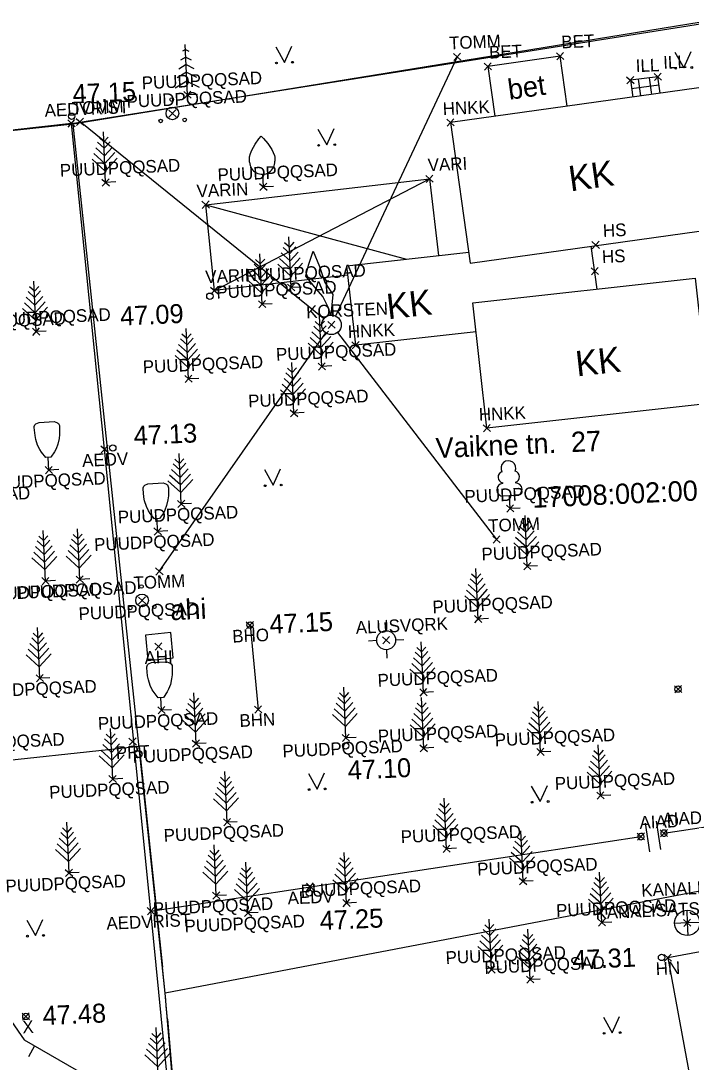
# Model space of a CAD drawing. Extents: x 642239 to 642427, y 6455849 to 6456008.
# Drawn here: x 642349.12 to 642375.6, y 6455902.9 to 6455944.04 of the extents above; entities that cross this region are included whole.
import ezdxf

# ---------------------------------------------------------------- set-up
doc = ezdxf.new("R2010")
doc.units = 0
for name, color, linetype in [('Level 1', 7, 'Continuous'), ('Level 14', 7, 'Continuous'), ('Level 16', 7, 'Continuous'), ('Level 17', 7, 'Continuous'), ('Level 18', 7, 'Continuous'), ('Level 19', 7, 'Continuous'), ('Level 2', 7, 'Continuous'), ('Level 20', 7, 'Continuous'), ('Level 21', 7, 'Continuous'), ('Level 23', 7, 'Continuous'), ('Level 27', 7, 'Continuous'), ('Level 3', 7, 'Continuous'), ('Level 4', 7, 'Continuous'), ('Level 5', 7, 'Continuous'), ('Level 7', 7, 'Continuous'), ('Level 9', 7, 'Continuous')]:
    doc.layers.add(name, color=color, linetype=linetype)

# ---------------------------------------------------------------- blocks, each defined once
blk = doc.blocks.new('BM')
at = {"layer": 'Level 1'}
for points in [[(18.1, 178.1), (0, 160), (-18.1, 178.1)], [(40, 0), (0, 0), (0, 200)], [(33, 138), (0, 105), (-33, 138)], [(24.9, 159.9), (0, 135), (-24.9, 159.9)], [(49.2, 94.2), (0, 45), (-49.2, 94.2)], [(41.1, 116.1), (0, 75), (-41.1, 116.1)]]:
    blk.add_lwpolyline(points, dxfattribs=at)
blk = doc.blocks.new('BK')
at = {"layer": 'Level 1'}
blk.add_lwpolyline([(30, 190), (42.8, 185), (46.8, 181.3), (49.8, 174.2), (50, 170), (48.5, 138.1), (46.1, 122.5), (40, 100), (32.3, 82.5), (25.8, 71.3), (10, 50), (-10, 50), (-25.8, 71.3), (-32.3, 82.5), (-40, 100), (-46.1, 122.5), (-48.5, 138.1), (-50, 170), (-49.8, 174.2), (-46.8, 181.3), (-42.8, 185), (-30, 190), (30, 190)], close=True, dxfattribs=at)
blk.add_lwpolyline([(40, 0), (0, 0), (0, 50)], dxfattribs=at)
blk = doc.blocks.new('BP')
at = {"layer": 'Level 1'}
for centre, radius in [((0, 55), 7.07), ((0, 0), 25), ((-47.6, -27.5), 7.07), ((47.6, -27.5), 7.07)]:
    blk.add_circle(centre, radius, dxfattribs=at)
blk = doc.blocks.new('SC65816')
at = {"layer": 'Level 1'}
for p, q in [((-14, -14), (14, 14)), ((-14, 14), (14, -14))]:
    blk.add_line(p, q, dxfattribs=at)
blk = doc.blocks.new('TILA')
at = {"layer": 'Level 1'}
blk.add_lwpolyline([(0, 0), (50, 0)], dxfattribs=at)
blk = doc.blocks.new('KMURU')
at = {"layer": 'Level 1'}
for points in [[(-31.8, 62.8), (0, 0), (31.8, 62.8)], [(0, 0), (0, 0)]]:
    blk.add_lwpolyline(points, dxfattribs=at)
for centre in [(-31.8, -0.8), (31.8, -0.8)]:
    blk.add_circle(centre, 3.45, dxfattribs=at)
blk = doc.blocks.new('BOUN')
at = {"layer": 'Level 1'}
for points in [[(-50, 100), (-50, 115), (-49, 121.6), (-45.3, 134.4), (-39.6, 146.7), (-25, 170), (-9, 190.5), (0, 200), (9, 190.5), (25, 170), (39.6, 146.7), (45.3, 134.4), (49, 121.6), (50, 115), (50, 100), (50, 100)], [(-50, 100), (-50, 100)], [(40, 0), (0, 0), (0, 50)]]:
    blk.add_lwpolyline(points, dxfattribs=at)
blk.add_arc((0, 100), 50, 180, 0, dxfattribs=at)
blk = doc.blocks.new('BD')
at = {"layer": 'Level 1'}
for p, q in [((0, 180), (-12.6, 173)), ((0, 0), (0, 200)), ((0, 180), (12.6, 173)), ((0, 150), (-21.2, 138.2)), ((0, 150), (21.2, 138.2)), ((0, 90), (-38.4, 68.7)), ((0, 120), (-29.8, 103.4)), ((0, 120), (29.8, 103.4)), ((0, 90), (38.4, 68.7)), ((0, 55), (-47.5, 28.6)), ((0, 55), (47.5, 28.6)), ((40, 0), (0, 0))]:
    blk.add_line(p, q, dxfattribs=at)
blk = doc.blocks.new('KP')
at = {"layer": 'Level 1'}
for points in [[(-0.2, 37.5), (-0.2, 70.2)], [(-37.5, -0.1), (-69.7, -0.1)], [(0.1, -37.5), (0.1, -70.5)], [(37.5, -0.4), (70.5, -0.4)]]:
    blk.add_lwpolyline(points, dxfattribs=at)
blk.add_circle((0, 0), 37.5, dxfattribs=at)
blk = doc.blocks.new('BL')
at = {"layer": 'Level 1'}
for points in [[(-25.9, 146.6), (-25.9, 146.6)], [(25.9, 146.6), (25.9, 146.6)], [(-25, 100), (-25, 100), (-25, 103.2), (-25, 103.2)], [(25, 103.2), (25, 100), (25, 100)], [(25, 103.2), (25, 103.2)], [(25, 50), (-25, 50), (-25, 50)], [(40, 0), (0, 0), (0, 50)]]:
    blk.add_lwpolyline(points, dxfattribs=at)
for centre, radius, start, end in [((0, 160), 29.2, 332.5799, 207.4201), ((-20, 125), 22.4, 105.2441, 257.079), ((20, 125), 22.4, 282.921, 74.7559), ((-25, 75), 25, 90, 270), ((25, 75), 25, 270, 90)]:
    blk.add_arc(centre, radius, start, end, dxfattribs=at)
blk = doc.blocks.new('PMV')
at = {"layer": 'Level 1'}
for start, end in [(0, 180), (180, 0)]:
    blk.add_arc((0, 0), 12.5, start, end, dxfattribs=at)
blk = doc.blocks.new('OK')
at = {"layer": 'Level 1'}
for points in [[(0, 50), (0, 0), (-50, 0)], [(50, 0), (0, 0), (0, -50)]]:
    blk.add_lwpolyline(points, dxfattribs=at)
blk.add_circle((0, 0), 50, dxfattribs=at)

msp = doc.modelspace()

# ---------------------------------------------------------------- linework, layer by layer
at = {"layer": 'Level 14'}
for points in [[(642351.122, 6455939.985), (642376.05, 6455943.932)], [(642299.421, 6455889.334), (642339.075, 6455889.886), (642352.849, 6455891.67), (642354.653, 6455892.753), (642355.714, 6455894.193), (642354.262, 6455908.869), (642354.262, 6455908.869), (642352.435, 6455927.115), (642352.435, 6455927.115), (642351.122, 6455939.985), (642346.668, 6455939.485)], [(642374.528, 6455911.945), (642409.498, 6455917.223), (642405.221, 6455939.936)], [(642373.782, 6455912.335), (642373.962, 6455911.21)], [(642374.215, 6455912.424), (642374.395, 6455911.299)], [(642354.262, 6455908.869), (642373.62, 6455911.812)]]:
    msp.add_lwpolyline(points, dxfattribs=at)
at = {"layer": 'Level 16'}
msp.add_lwpolyline([(642354.147, 6455918.772), (642355.142, 6455918.871), (642355.043, 6455919.866), (642354.048, 6455919.767), (642354.147, 6455918.772)], close=True, dxfattribs=at)
at = {"layer": 'Level 17'}
for points in [[(642269.287, 6455979.845), (642269.002, 6455975.518), (642276.153, 6455943.889), (642362.217, 6455954.029), (642360.751, 6455964.423), (642403.574, 6455970.805), (642403.404, 6455948.447), (642351.197, 6455939.954), (642310.038, 6455935.528), (642278.799, 6455932.187)], [(642403.404, 6455948.447), (642409.489, 6455916.06), (642354.826, 6455905.625), (642351.197, 6455939.954)], [(642310.038, 6455935.528), (642312.63, 6455910.952), (642353.792, 6455915.378), (642354.717, 6455906.657)], [(642354.914, 6455904.591), (642356.199, 6455889.512), (642299.323, 6455889.387), (642278.799, 6455932.187)], [(642359.604, 6455889.646), (642356.199, 6455889.512), (642354.826, 6455905.625), (642354.826, 6455905.625)]]:
    msp.add_lwpolyline(points, dxfattribs=at)
msp.add_arc((642255.285, 6455896.107), 99.99, 4.86749, 6.05657, dxfattribs=at)
at = {"layer": 'Level 2'}
for points in [[(642366.1, 6455940.02), (642366.877, 6455934.466), (642377.139, 6455935.902), (642376.474, 6455941.472), (642366.1, 6455940.02)], [(642367.527, 6455927.942), (642366.978, 6455932.893), (642366.978, 6455932.893), (642375.758, 6455933.866), (642376.312, 6455928.915), (642367.527, 6455927.942)]]:
    msp.add_lwpolyline(points, close=True, dxfattribs=at)
for points in [[(642362.044, 6455933.987), (642356.768, 6455933.379), (642356.426, 6455936.772), (642365.267, 6455937.789), (642365.616, 6455934.764)], [(642356.768, 6455933.379), (642365.267, 6455937.789)], [(642356.426, 6455936.772), (642364.358, 6455934.625)], [(642367.106, 6455931.745), (642362.351, 6455931.218), (642362.002, 6455934.363), (642366.816, 6455934.897)], [(642371.893, 6455933.438), (642371.656, 6455935.134)], [(642395.799, 6455906.277), (642394.667, 6455912.275), (642394.667, 6455912.275), (642383.237, 6455910.117), (642383.237, 6455910.117), (642383.196, 6455910.334), (642382.79, 6455910.263), (642382.832, 6455910.04), (642382.832, 6455910.04), (642378.199, 6455909.166), (642378.199, 6455909.166), (642378.164, 6455909.354), (642377.848, 6455909.3), (642378.157, 6455907.665), (642378.157, 6455907.665), (642374.676, 6455907.023), (642375.874, 6455900.522), (642375.874, 6455900.522), (642377.434, 6455900.81)]]:
    msp.add_lwpolyline(points, dxfattribs=at)
at = {"layer": 'Level 20'}
for centre in [(642351.129, 6455940.268), (642356.591, 6455933.158), (642352.756, 6455927.159), (642358.177, 6455920.165), (642375.086, 6455917.635), (642361.956, 6455915.394), (642360.518, 6455909.584), (642374.434, 6455907.035), (642349.324, 6455904.705)]:
    msp.add_circle(centre, 0.125, dxfattribs=at)
at = {"layer": 'Level 27'}
msp.add_lwpolyline([(642328.279, 6455931.883), (642329.057, 6455931.208), (642331.991, 6455930.653), (642334.023, 6455929.829), (642335.93, 6455928.117), (642337.142, 6455925.164), (642342.737, 6455918.666), (642344.934, 6455914.875), (642346.36, 6455911.507), (642348.248, 6455905.234), (642349.262, 6455903.776), (642351.309, 6455902.593), (642355.916, 6455900.479), (642360.003, 6455899.028), (642363.135, 6455897.308)], dxfattribs=at)
at = {"layer": 'Level 3'}
for points in [[(642370.703, 6455940.664), (642370.427, 6455942.639), (642367.573, 6455942.234), (642367.849, 6455940.265)], [(642374.375, 6455941.178), (642374.285, 6455941.824), (642373.2, 6455941.691), (642373.293, 6455941.026)], [(642373.508, 6455941.729), (642373.6, 6455941.069)], [(642373.946, 6455941.783), (642374.038, 6455941.131)], [(642373.246, 6455941.359), (642374.33, 6455941.501)]]:
    msp.add_lwpolyline(points, dxfattribs=at)
at = {"layer": 'Level 4'}
for p, q in [((642360.485, 6455934.377), (642360.676, 6455934.933)), ((642360.676, 6455934.933), (642360.927, 6455934.33)), ((642360.388, 6455933.949), (642360.485, 6455934.377)), ((642360.927, 6455934.33), (642361.129, 6455933.7)), ((642360.784, 6455933.453), (642360.388, 6455933.949)), ((642361.129, 6455933.7), (642361.45, 6455933.225)), ((642361.055, 6455933.141), (642360.784, 6455933.453)), ((642361.255, 6455932.744), (642361.055, 6455933.141)), ((642361.45, 6455933.225), (642361.364, 6455932.41)), ((642361.364, 6455932.41), (642361.255, 6455932.744))]:
    msp.add_line(p, q, dxfattribs=at)
for points in [[(642366.361, 6455942.616), (642361.558, 6455932.374)], [(642361.094, 6455932.267), (642351.462, 6455940.042)], [(642361.364, 6455932.41), (642361.255, 6455932.744), (642361.055, 6455933.141), (642360.784, 6455933.453), (642360.388, 6455933.949), (642360.485, 6455934.377), (642360.676, 6455934.933), (642360.927, 6455934.33), (642361.129, 6455933.7), (642361.45, 6455933.225), (642361.364, 6455932.41)], [(642354.594, 6455922.288), (642361.173, 6455931.707)], [(642361.63, 6455931.718), (642367.91, 6455923.548)]]:
    msp.add_lwpolyline(points, dxfattribs=at)
msp.add_circle((642361.394, 6455932.024), 0.386, dxfattribs=at)
at = {"layer": 'Level 7'}
msp.add_lwpolyline([(642358.177, 6455920.165), (642358.495, 6455916.835)], dxfattribs=at)

# ---------------------------------------------------------------- block references
at = {"layer": 'Level 14', "xscale": 0.009999011356682092, "yscale": 0.00999901135668209, "rotation": 2.564140447406927}
for name, p in [('SC65816', (642351.122, 6455939.985)), ('SC65816', (642352.435, 6455927.115)), ('PMV', (642373.62, 6455911.812)), ('PMV', (642374.528, 6455911.945)), ('SC65816', (642360.55, 6455909.831)), ('SC65816', (642354.262, 6455908.869))]:
    msp.add_blockref(name, p, dxfattribs=at)
at = {"layer": 'Level 16', "xscale": 0.009999011356682092, "yscale": 0.00999901135668209, "rotation": 2.564140447406927}
msp.add_blockref('SC65816', (642354.565, 6455919.315), dxfattribs=at)
at = {"layer": 'Level 17', "xscale": 0.009999011356682092, "yscale": 0.00999901135668209, "rotation": 2.564140447406927}
msp.add_blockref('SC65816', (642353.541, 6455915.561), dxfattribs=at)
at = {"layer": 'Level 18', "xscale": 0.009999011356682092, "yscale": 0.00999901135668209, "rotation": 2.564140447406927}
for p in [(642359.538, 6455942.393), (642375.309, 6455942.184), (642361.205, 6455939.138), (642359.092, 6455925.692), (642360.828, 6455913.688), (642369.635, 6455913.19), (642349.701, 6455907.898), (642372.481, 6455904.061)]:
    msp.add_blockref('KMURU', p, dxfattribs=at)
at = {"layer": 'Level 19', "xscale": 0.009999011356682092, "yscale": 0.00999901135668209, "rotation": 2.564140447406927}
for p in [(642355.709, 6455941.108), (642355.11, 6455940.376), (642352.475, 6455937.653), (642358.704, 6455937.475), (642359.805, 6455933.501), (642358.655, 6455932.839), (642349.73, 6455931.757), (642361.012, 6455930.384), (642355.75, 6455929.89), (642359.914, 6455928.539), (642350.23, 6455926.29), (642355.463, 6455924.95), (642368.455, 6455924.769), (642354.528, 6455923.867), (642369.13, 6455922.49), (642350.096, 6455921.905), (642351.45, 6455921.969), (642353.912, 6455921.139), (642367.192, 6455920.405), (642363.555, 6455919.568), (642349.874, 6455918.069), (642365.026, 6455917.508), (642354.676, 6455916.8), (642361.966, 6455915.712), (642356.044, 6455915.485), (642365.037, 6455915.307), (642369.655, 6455915.153), (642352.752, 6455914.083), (642372.024, 6455913.431), (642357.273, 6455912.38), (642373.62, 6455911.812), (642374.528, 6455911.945), (642365.938, 6455911.33), (642351.027, 6455910.379), (642368.961, 6455910.046), (642356.845, 6455909.484), (642361.988, 6455909.186), (642358.097, 6455908.796), (642372.075, 6455908.413), (642375.448, 6455908.399), (642367.713, 6455906.553), (642369.243, 6455906.161)]:
    msp.add_blockref('SC65816', p, dxfattribs=at)
at = {"layer": 'Level 2', "xscale": 0.009999011356682092, "yscale": 0.00999901135668209, "rotation": 2.564140447406927}
for p in [(642366.1, 6455940.02), (642365.267, 6455937.789), (642356.426, 6455936.772), (642371.831, 6455935.18), (642371.794, 6455934.15), (642356.768, 6455933.379), (642362.351, 6455931.218), (642367.527, 6455927.942), (642374.676, 6455907.023)]:
    msp.add_blockref('SC65816', p, dxfattribs=at)
at = {"layer": 'Level 20', "xscale": 0.009999011356682092, "yscale": 0.00999901135668209, "rotation": 2.564140447406927}
for p in [(642375.086, 6455917.635), (642349.324, 6455904.705)]:
    msp.add_blockref('SC65816', p, dxfattribs=at)
at = {"layer": 'Level 21', "xscale": 0.009999011356682092, "yscale": 0.00999901135668209, "rotation": 2.564140447406927}
msp.add_blockref('KP', (642363.555, 6455919.568), dxfattribs=at)
at = {"layer": 'Level 27', "xscale": 0.009999011356682092, "yscale": 0.00999901135668209, "rotation": -118.05222751699098}
msp.add_blockref('TILA', (642349.661, 6455903.545), dxfattribs=at)
at = {"layer": 'Level 3', "xscale": 0.009999011356682092, "yscale": 0.00999901135668209, "rotation": 2.564140447406927}
for p in [(642370.427, 6455942.639), (642367.573, 6455942.234)]:
    msp.add_blockref('SC65816', p, dxfattribs=at)
at = {"layer": 'Level 4', "xscale": 0.009999011356682092, "yscale": 0.00999901135668209, "rotation": 2.564140447406927}
for p in [(642366.361, 6455942.616), (642373.2, 6455941.691), (642374.285, 6455941.824), (642351.462, 6455940.042), (642361.394, 6455932.024), (642367.91, 6455923.548)]:
    msp.add_blockref('SC65816', p, dxfattribs=at)
at = {"layer": 'Level 5', "xscale": 0.009999011356682092, "yscale": 0.00999901135668209, "rotation": 2.564140447406927}
msp.add_blockref('OK', (642375.448, 6455908.399), dxfattribs=at)
at = {"layer": 'Level 7', "xscale": 0.009999011356682092, "yscale": 0.00999901135668209, "rotation": 2.564140447406927}
for name, p in [('BD', (642355.709, 6455941.108)), ('BP', (642355.11, 6455940.376)), ('BM', (642352.475, 6455937.653)), ('BOUN', (642358.704, 6455937.475)), ('BM', (642359.805, 6455933.501)), ('BM', (642358.655, 6455932.839)), ('BM', (642349.73, 6455931.757)), ('BM', (642361.012, 6455930.384)), ('BM', (642355.75, 6455929.89)), ('BM', (642359.914, 6455928.539)), ('BK', (642350.23, 6455926.29)), ('BM', (642355.463, 6455924.95)), ('BL', (642368.455, 6455924.769)), ('BK', (642354.528, 6455923.867)), ('BM', (642369.13, 6455922.49)), ('BM', (642350.096, 6455921.905)), ('BM', (642351.45, 6455921.969)), ('BM', (642367.192, 6455920.405)), ('BP', (642353.912, 6455921.139)), ('BM', (642349.874, 6455918.069)), ('SC65816', (642358.177, 6455920.165)), ('BM', (642365.026, 6455917.508)), ('BK', (642354.676, 6455916.8)), ('BM', (642356.044, 6455915.485)), ('BM', (642361.966, 6455915.712)), ('BM', (642365.037, 6455915.307)), ('BM', (642369.655, 6455915.153)), ('SC65816', (642358.495, 6455916.835)), ('BM', (642352.752, 6455914.083)), ('BM', (642372.024, 6455913.431)), ('BM', (642357.273, 6455912.38)), ('BM', (642365.938, 6455911.33)), ('BM', (642351.027, 6455910.379)), ('BM', (642368.961, 6455910.046)), ('BM', (642356.845, 6455909.484)), ('BM', (642361.988, 6455909.186)), ('BM', (642358.097, 6455908.796)), ('BM', (642372.075, 6455908.413)), ('BM', (642367.713, 6455906.553)), ('BM', (642369.243, 6455906.161)), ('BM', (642354.553, 6455902.266))]:
    msp.add_blockref(name, p, dxfattribs=at)
at = {"layer": 'Level 9', "xscale": 0.009999011356682092, "yscale": 0.00999901135668209, "rotation": 2.564140447406927}
msp.add_blockref('SC65816', (642354.594, 6455922.288), dxfattribs=at)

# ---------------------------------------------------------------- texts
at = {"layer": 'Level 16'}
msp.add_text('ahi', height=0.7999, rotation=2.5641, dxfattribs=at).set_placement((642355.045, 6455920.354))
at = {"layer": 'Level 17'}
for s, p in [('Vaikne tn.  27', (642365.529, 6455926.757)), ('17008:002:0013', (642369.344, 6455924.794))]:
    msp.add_text(s, height=0.79992, rotation=2.5641, dxfattribs=at).set_placement(p)
at = {"layer": 'Level 2'}
for rotation, p in [(7.9649, (642370.836, 6455937.295)), (6.3232, (642363.627, 6455932.243)), (6.3232, (642371.091, 6455929.985))]:
    msp.add_text('KK', height=0.9999, rotation=rotation, dxfattribs=at).set_placement(p)
at = {"layer": 'Level 20'}
for s, p in [('47.15', (642351.183, 6455940.772)), ('47.09', (642353.062, 6455931.995)), ('47.13', (642353.597, 6455927.273)), ('47.15', (642358.961, 6455919.825)), ('47.10', (642362.051, 6455914.055)), ('47.25', (642360.947, 6455908.112)), ('47.31', (642370.926, 6455906.563)), ('47.48', (642350, 6455904.36))]:
    msp.add_text(s, height=0.7499, rotation=2.5641, dxfattribs=at).set_placement(p)
at = {"layer": 'Level 23'}
for s, height, p in [('TOMM', 0.5, (642366.051, 6455942.906)), ('BET', 0.5, (642370.485, 6455942.945)), ('BET', 0.5, (642367.631, 6455942.54)), ('ILL', 0.5, (642374.509, 6455942.137)), ('ILL', 0.5, (642373.424, 6455942.005)), ('PUUDPQQSAD', 0.5, (642353.912, 6455941.331)), ('TOMM', 0.5, (642351.152, 6455940.332)), ('PUUDPQQSAD', 0.5, (642353.313, 6455940.599)), ('AEDVRIST', 0.5, (642350.074, 6455940.242)), ('HNKK', 0.5, (642365.801, 6455940.31)), ('PUUDPQQSAD', 0.5, (642350.678, 6455937.876)), ('VARI', 0.5, (642365.207, 6455938.09)), ('PUUDPQQSAD', 0.5, (642356.907, 6455937.698)), ('VARIN', 0.5, (642356.079, 6455937.06)), ('HS', 0.5, (642372.127, 6455935.497)), ('HS', 0.5, (642372.09, 6455934.466)), ('PUUDPQQSAD', 0.5, (642358.008, 6455933.724)), ('VARIN', 0.5, (642356.421, 6455933.668)), ('PUUDPQQSAD', 0.5, (642356.858, 6455933.062)), ('PUUDPQQSAD', 0.5, (642347.933, 6455931.98)), ('KORSTEN', 0.5, (642360.406, 6455932.284)), ('PUUDPQQSAD', 0.5, (642346.162, 6455931.824)), ('HNKK', 0.5, (642362.052, 6455931.508)), ('PUUDPQQSAD', 0.5, (642359.214, 6455930.607)), ('PUUDPQQSAD', 0.5, (642353.953, 6455930.113)), ('PUUDPQQSAD', 0.5, (642358.117, 6455928.762)), ('HNKK', 0.5, (642367.228, 6455928.232)), ('AEDV', 0.5, (642351.557, 6455926.413)), ('PUUDPQQSAD', 0.5, (642347.735, 6455925.515)), ('PUUDPQQSAD', 0.5, (642366.658, 6455924.992)), ('PUUDPQQSAD', 0.5, (642344.753, 6455924.931)), ('PUUDPQQSAD', 0.5, (642352.968, 6455924.176)), ('TOMM', 0.5, (642367.6, 6455923.838)), ('PUUDPQQSAD', 0.5, (642352.033, 6455923.092)), ('PUUDPQQSAD', 0.5, (642367.333, 6455922.713)), ('TOMM', 0.5, (642353.586, 6455921.58)), ('PUUDPQQSAD', 0.5, (642347.601, 6455921.13)), ('PUUDPQQSAD', 0.5, (642348.955, 6455921.194)), ('PUUDPQQSAD', 0.5, (642365.395, 6455920.628)), ('PUUDPQQSAD', 0.5, (642351.417, 6455920.364)), ('ALUSVQRK', 0.5, (642362.365, 6455919.818)), ('BHO', 0.5, (642357.489, 6455919.471)), ('AHI', 0.5, (642354.02, 6455918.627)), ('PUUDPQQSAD', 0.5, (642363.229, 6455917.731)), ('PUUDPQQSAD', 0.5, (642347.379, 6455917.294)), ('PUUDPQQSAD', 0.5, (642352.181, 6455916.025)), ('BHN', 0.5, (642357.771, 6455916.14)), ('PUUDPQQSAD', 0.5, (642363.24, 6455915.53)), ('PUUDPQQSAD', 0.5, (642346.112, 6455915.2)), ('PUUDPQQSAD', 0.5, (642367.858, 6455915.376)), ('PRT', 0.5, (642352.889, 6455914.869)), ('PUUDPQQSAD', 0.5, (642353.549, 6455914.71)), ('PUUDPQQSAD', 0.5, (642359.471, 6455914.937)), ('PUUDPQQSAD', 0.5, (642370.227, 6455913.654)), ('PUUDPQQSAD', 0.5, (642350.257, 6455913.309)), ('AIAD', 0.5, (642373.571, 6455912.114)), ('AIAD', 0.5, (642374.48, 6455912.247)), ('PUUDPQQSAD', 0.5, (642354.778, 6455911.606)), ('PUUDPQQSAD', 0.5, (642364.141, 6455911.553)), ('PUUDPQQSAD', 0.5, (642367.164, 6455910.269)), ('PUUDPQQSAD', 0.5, (642348.532, 6455909.604)), ('PUUDPQQSAD', 0.5, (642360.191, 6455909.409)), ('KANALISATSIOONIKAEV', 0.49995, (642373.643, 6455909.436)), ('AEDV', 0.5, (642359.672, 6455909.128)), ('PUUDPQQSAD', 0.5, (642354.35, 6455908.708)), ('PUUDPQQSAD', 0.5, (642370.279, 6455908.636)), ('KANALISATSIOONIKAEV', 0.49995, (642371.832, 6455908.541)), ('AEDVRIST', 0.5, (642352.516, 6455908.128)), ('PUUDPQQSAD', 0.5, (642355.602, 6455908.021)), ('PUUDPQQSAD', 0.5, (642365.915, 6455906.776)), ('PUUDPQQSAD', 0.5, (642367.446, 6455906.384)), ('HN', 0.5, (642374.214, 6455906.339)), ('X', 0.5, (642349.195, 6455904.037))]:
    msp.add_text(s, height=height, rotation=2.5641, dxfattribs=at).set_placement(p)
at = {"layer": 'Level 3'}
msp.add_text('bet', height=0.7999, rotation=7.9649, dxfattribs=at).set_placement((642368.418, 6455940.917))

doc.saveas('drawing.dxf')
